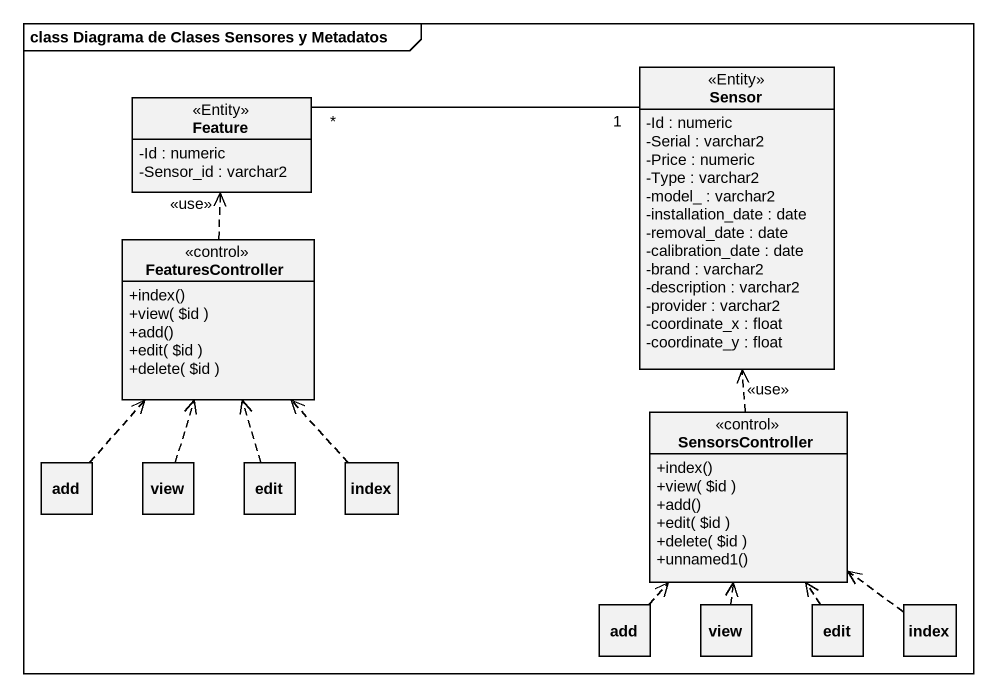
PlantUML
@startuml
mainframe class Diagrama de Clases Sensores y Metadatos
hide circle
hide empty members
skinparam classAttributeIconSize 0
class Feature <<Entity>> {
  -Id : numeric
  -Sensor_id : varchar2
}
class Sensor <<Entity>> {
  -Id : numeric
  -Serial : varchar2
  -Price : numeric
  -Type : varchar2
  -model_ : varchar2
  -installation_date : date
  -removal_date : date
  -calibration_date : date
  -brand : varchar2
  -description : varchar2
  -provider : varchar2
  -coordinate_x : float
  -coordinate_y : float
}
class FeaturesController <<control>> {
  +index()
  +view( ~$id )
  +add()
  +edit( ~$id )
  +delete( ~$id )
}
class SensorsController <<control>> {
  +index()
  +view( ~$id )
  +add()
  +edit( ~$id )
  +delete( ~$id )
  +unnamed1()
}
class add
class view
class edit
class index
class "add" as add_2
class "view" as view_2
class "edit" as edit_2
class "index" as index_2
Feature "*" -right- "1" Sensor
FeaturesController .up.> Feature : <<use>>
SensorsController .up.> Sensor : <<use>>
add .up.> FeaturesController
view .up.> FeaturesController
edit .up.> FeaturesController
index .up.> FeaturesController
add_2 .up.> SensorsController
view_2 .up.> SensorsController
edit_2 .up.> SensorsController
index_2 .up.> SensorsController
@enduml
